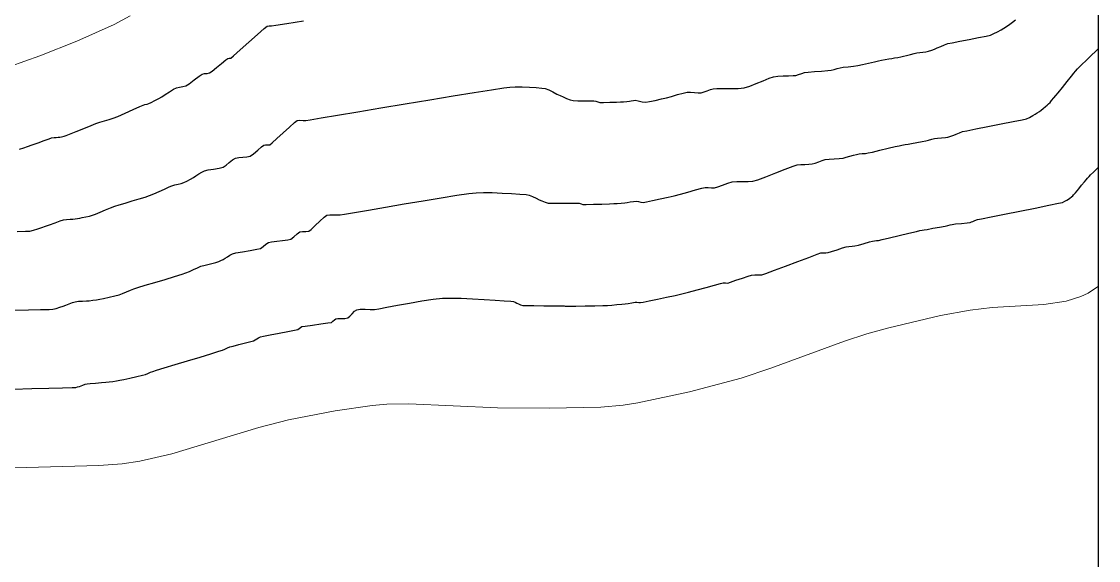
# Model space of a CAD drawing. Extents: x 27 to 849, y 0 to 853.
# Drawn here: x 757.8 to 848.9, y 527.4 to 573 of the extents above; entities that cross this region are included whole.
import ezdxf

# ---------------------------------------------------------------- set-up
doc = ezdxf.new("R2010")
doc.units = 0
doc.header["$LTSCALE"] = 2
for name, color, linetype in [('ARQ - PORTAS E ESQUADRIAS 1-50', 2, 'Continuous'), ('Curva 1 m', 5, 'Continuous'), ('Curva Mestra', 1, 'Continuous')]:
    doc.layers.add(name, color=color, linetype=linetype)

msp = doc.modelspace()

# ---------------------------------------------------------------- linework, layer by layer
at = {"extrusion": (-0.049704, 0.050571, 0.997483), "elevation": -45.882}
msp.add_lwpolyline([(-371.684, 250.552), (-374.359, -58.63), (-849.748, -54.517), (-847.073, 254.665)], close=True, dxfattribs=at)
at = {"layer": 'ARQ - PORTAS E ESQUADRIAS 1-50', "elevation": 45}
msp.add_lwpolyline([(848.941, 852.522), (26.505, 852.522), (26.505, 7.377), (848.941, 7.377)], close=True, dxfattribs=at)
at = {"layer": 'Curva 1 m', "linetype": 'Continuous', "lineweight": -3}
for points, elevation in [([(757.406, 555.237), (758.116, 555.251), (758.483, 555.272), (758.789, 555.344), (759.141, 555.453), (759.492, 555.573), (759.792, 555.677), (760.148, 555.805), (760.608, 555.976), (761.042, 556.134), (761.319, 556.222), (761.579, 556.252), (761.879, 556.267), (762.11, 556.28), (762.301, 556.304), (762.518, 556.335), (762.709, 556.366), (762.905, 556.405), (763.203, 556.469), (763.525, 556.543), (763.791, 556.615), (764.045, 556.711), (764.426, 556.869), (764.867, 557.056), (765.303, 557.236), (765.666, 557.375), (766.024, 557.491), (766.54, 557.645), (767.134, 557.818), (767.729, 557.993), (768.247, 558.151), (768.61, 558.271), (768.98, 558.423), (769.425, 558.623), (769.875, 558.83), (770.258, 559.005), (770.505, 559.109), (770.739, 559.176), (771.017, 559.241), (771.29, 559.306), (771.507, 559.372), (771.776, 559.498), (772.074, 559.661), (772.333, 559.809), (772.53, 559.936), (772.774, 560.102), (773.027, 560.264), (773.251, 560.379), (773.566, 560.452), (774.025, 560.521), (774.493, 560.595), (774.832, 560.684), (775.083, 560.84), (775.357, 561.065), (775.63, 561.287), (775.878, 561.438), (776.159, 561.499), (776.505, 561.525), (776.849, 561.552), (777.128, 561.617), (777.417, 561.809), (777.771, 562.109), (778.091, 562.394), (778.28, 562.54), (778.436, 562.561), (778.624, 562.558), (778.78, 562.58), (778.979, 562.744), (779.393, 563.117), (779.916, 563.595), (780.443, 564.075), (780.871, 564.452), (781.095, 564.624), (781.323, 564.653), (781.601, 564.64), (781.845, 564.636), (782.211, 564.695), (783.137, 564.849), (784.513, 565.079), (786.23, 565.367), (788.178, 565.694), (790.248, 566.04), (792.33, 566.387), (794.316, 566.715), (796.094, 567.006), (797.557, 567.241), (798.595, 567.401), (799.097, 567.466), (799.571, 567.478), (800.149, 567.471), (800.762, 567.449), (801.339, 567.416), (801.807, 567.375), (802.097, 567.332), (802.402, 567.219), (802.75, 567.048), (803.087, 566.87), (803.359, 566.737), (803.615, 566.626), (803.915, 566.499), (804.218, 566.385), (804.483, 566.312), (804.868, 566.288), (805.423, 566.291), (805.946, 566.301), (806.233, 566.299), (806.392, 566.259), (806.572, 566.2), (806.732, 566.162), (807.034, 566.16), (807.583, 566.172), (808.143, 566.19), (808.482, 566.204), (808.736, 566.222), (809.023, 566.248), (809.232, 566.27), (809.391, 566.296), (809.573, 566.329), (809.732, 566.343), (809.971, 566.301), (810.321, 566.225), (810.63, 566.187), (810.939, 566.232), (811.421, 566.335), (811.945, 566.457), (812.38, 566.562), (812.806, 566.676), (813.313, 566.822), (813.791, 566.954), (814.13, 567.026), (814.408, 567.028), (814.738, 567.003), (815.06, 566.978), (815.317, 566.984), (815.55, 567.046), (815.817, 567.147), (816.084, 567.25), (816.317, 567.317), (816.63, 567.333), (817.164, 567.333), (817.804, 567.333), (818.436, 567.353), (818.943, 567.409), (819.417, 567.546), (819.976, 567.762), (820.549, 568.001), (821.062, 568.21), (821.443, 568.332), (821.804, 568.38), (822.253, 568.407), (822.709, 568.422), (823.091, 568.434), (823.318, 568.451), (823.558, 568.522), (823.828, 568.621), (824.068, 568.693), (824.361, 568.727), (824.89, 568.772), (825.497, 568.821), (826.026, 568.865), (826.318, 568.896), (826.558, 568.957), (826.828, 569.04), (827.068, 569.103), (827.332, 569.138), (827.746, 569.181), (828.195, 569.229), (828.568, 569.281), (828.966, 569.366), (829.48, 569.49), (829.974, 569.613), (830.318, 569.693), (830.582, 569.743), (830.892, 569.797), (831.197, 569.848), (831.443, 569.89), (831.674, 569.931), (831.944, 569.979), (832.213, 570.028), (832.443, 570.075), (832.703, 570.138), (833.031, 570.224), (833.346, 570.306), (833.568, 570.357), (833.807, 570.386), (834.08, 570.41), (834.318, 570.443), (834.555, 570.508), (834.829, 570.6), (835.068, 570.686), (835.284, 570.774), (835.589, 570.905), (835.915, 571.039), (836.193, 571.139), (836.545, 571.217), (837.193, 571.344), (837.99, 571.495), (838.787, 571.648), (839.437, 571.78), (839.792, 571.866), (840.072, 571.987), (840.395, 572.154), (840.698, 572.323), (840.917, 572.45), (841.161, 572.603), (841.433, 572.786), (841.667, 572.954), (841.924, 573.16)], 33), ([(757.606, 562.2), (757.97, 562.326), (758.283, 562.434), (758.662, 562.566), (759.17, 562.75), (759.691, 562.939), (760.112, 563.091), (760.318, 563.16), (760.527, 563.18), (760.714, 563.189), (760.864, 563.209), (761.013, 563.232), (761.154, 563.261), (761.367, 563.308), (761.554, 563.357), (761.831, 563.466), (762.384, 563.693), (763.048, 563.967), (763.659, 564.216), (764.054, 564.37), (764.393, 564.477), (764.791, 564.592), (765.189, 564.707), (765.526, 564.818), (765.924, 564.984), (766.544, 565.259), (767.219, 565.563), (767.778, 565.815), (768.054, 565.935), (768.213, 565.978), (768.397, 566.02), (768.555, 566.067), (768.74, 566.155), (769.045, 566.314), (769.38, 566.495), (769.656, 566.649), (769.941, 566.826), (770.302, 567.062), (770.646, 567.281), (770.88, 567.41), (771.129, 567.465), (771.424, 567.502), (771.671, 567.562), (771.948, 567.745), (772.383, 568.072), (772.81, 568.396), (773.064, 568.567), (773.261, 568.603), (773.495, 568.618), (773.689, 568.656), (773.902, 568.808), (774.281, 569.113), (774.708, 569.465), (775.062, 569.759), (775.225, 569.887), (775.35, 569.897), (775.475, 569.907), (775.713, 570.113), (776.276, 570.615), (777.003, 571.264), (777.733, 571.915), (778.307, 572.42), (778.563, 572.632), (778.746, 572.645), (778.938, 572.638), (779.286, 572.695), (780.222, 572.849), (781.65, 573.085)], 34), ([(757.166, 548.567), (758.364, 548.592), (759.383, 548.615), (760.108, 548.635), (760.428, 548.65), (760.709, 548.72), (761.025, 548.825), (761.301, 548.92), (761.518, 549.001), (761.792, 549.109), (762.075, 549.213), (762.319, 549.283), (762.588, 549.318), (762.927, 549.339), (763.258, 549.355), (763.505, 549.371), (763.792, 549.406), (764.119, 549.453), (764.404, 549.501), (764.71, 549.563), (765.176, 549.664), (765.663, 549.776), (766.027, 549.874), (766.319, 549.982), (766.653, 550.123), (766.987, 550.266), (767.277, 550.381), (767.61, 550.486), (768.24, 550.677), (769.049, 550.919), (769.917, 551.18), (770.726, 551.423), (771.358, 551.616), (771.693, 551.724), (771.987, 551.849), (772.324, 552.006), (772.662, 552.163), (772.957, 552.283), (773.316, 552.388), (773.781, 552.504), (774.209, 552.608), (774.46, 552.678), (774.639, 552.762), (774.838, 552.87), (775.01, 552.969), (775.194, 553.089), (775.417, 553.238), (775.622, 553.349), (775.917, 553.415), (776.474, 553.514), (777.121, 553.627), (777.686, 553.731), (777.994, 553.806), (778.22, 553.957), (778.464, 554.161), (778.691, 554.308), (778.943, 554.359), (779.373, 554.41), (779.865, 554.463), (780.302, 554.519), (780.566, 554.578), (780.829, 554.766), (781.107, 555.025), (781.334, 555.193), (781.569, 555.223), (781.851, 555.22), (782.084, 555.253), (782.287, 555.413), (782.628, 555.735), (783.022, 556.113), (783.383, 556.442), (783.628, 556.615), (783.872, 556.657), (784.177, 556.653), (784.488, 556.634), (784.753, 556.634), (785.115, 556.691), (785.949, 556.833), (787.143, 557.04), (788.587, 557.289), (790.168, 557.561), (791.777, 557.833), (793.301, 558.087), (794.629, 558.3), (795.651, 558.451), (796.254, 558.52), (796.866, 558.534), (797.626, 558.521), (798.451, 558.489), (799.259, 558.445), (799.967, 558.397), (800.493, 558.352), (800.754, 558.319), (801.033, 558.209), (801.342, 558.049), (801.595, 557.923), (801.831, 557.821), (802.102, 557.711), (802.345, 557.639), (802.688, 557.624), (803.332, 557.619), (804.066, 557.621), (804.682, 557.623), (804.97, 557.62), (805.136, 557.574), (805.302, 557.528), (805.581, 557.529), (806.179, 557.541), (806.9, 557.559), (807.548, 557.578), (807.927, 557.592), (808.202, 557.611), (808.527, 557.639), (808.834, 557.668), (809.052, 557.691), (809.3, 557.73), (809.581, 557.779), (809.802, 557.801), (809.993, 557.772), (810.211, 557.722), (810.401, 557.697), (810.669, 557.74), (811.194, 557.848), (811.848, 557.99), (812.501, 558.137), (813.026, 558.259), (813.546, 558.393), (814.191, 558.569), (814.838, 558.748), (815.365, 558.89), (815.651, 558.955), (815.903, 558.951), (816.192, 558.926), (816.442, 558.927), (816.706, 559.007), (817.115, 559.161), (817.564, 559.322), (817.942, 559.428), (818.325, 559.456), (818.802, 559.452), (819.286, 559.452), (819.693, 559.489), (820.105, 559.617), (820.794, 559.872), (821.616, 560.189), (822.428, 560.504), (823.084, 560.753), (823.443, 560.874), (823.731, 560.907), (824.074, 560.917), (824.413, 560.926), (824.693, 560.953), (824.955, 561.025), (825.256, 561.133), (825.556, 561.241), (825.818, 561.316), (826.139, 561.355), (826.569, 561.386), (826.998, 561.415), (827.318, 561.451), (827.585, 561.516), (827.896, 561.608), (828.199, 561.7), (828.443, 561.762), (828.673, 561.796), (828.942, 561.823), (829.212, 561.849), (829.443, 561.88), (829.798, 561.959), (830.424, 562.106), (831.134, 562.277), (831.744, 562.424), (832.068, 562.499), (832.306, 562.543), (832.579, 562.59), (832.818, 562.631), (833.108, 562.683), (833.567, 562.766), (834.027, 562.851), (834.318, 562.907), (834.557, 562.967), (834.828, 563.04), (835.068, 563.096), (835.31, 563.127), (835.655, 563.162), (835.988, 563.196), (836.193, 563.223), (836.354, 563.268), (836.535, 563.329), (836.693, 563.385), (836.9, 563.471), (837.186, 563.593), (837.443, 563.688), (837.796, 563.764), (838.566, 563.918), (839.588, 564.119), (840.693, 564.337), (841.715, 564.54), (842.487, 564.697), (842.842, 564.777), (843.099, 564.893), (843.383, 565.046), (843.592, 565.167), (843.754, 565.269), (843.936, 565.391), (844.092, 565.503), (844.263, 565.64), (844.46, 565.807), (844.592, 565.922), (844.718, 566.044), (844.842, 566.169), (844.971, 566.313), (845.169, 566.538), (845.342, 566.74), (845.535, 566.982), (845.889, 567.43), (846.296, 567.947), (846.649, 568.394), (846.842, 568.633), (846.997, 568.808), (847.179, 569.004), (847.342, 569.173), (847.54, 569.37), (847.902, 569.723), (848.325, 570.135), (848.706, 570.505), (848.941, 570.734)], 32), ([(757.093, 541.888), (758.643, 541.927), (760.067, 541.963), (761.244, 541.994), (762.053, 542.016), (762.374, 542.028), (762.514, 542.064), (762.672, 542.116), (762.81, 542.164), (762.963, 542.221), (763.151, 542.293), (763.319, 542.345), (763.58, 542.371), (764.042, 542.401), (764.539, 542.433), (764.901, 542.462), (765.179, 542.495), (765.502, 542.539), (765.823, 542.588), (766.099, 542.635), (766.429, 542.704), (766.949, 542.82), (767.519, 542.951), (768.003, 543.066), (768.263, 543.133), (768.464, 543.209), (768.689, 543.306), (768.888, 543.386), (769.183, 543.478), (769.855, 543.682), (770.78, 543.962), (771.831, 544.28), (772.882, 544.599), (773.807, 544.879), (774.481, 545.085), (774.776, 545.178), (774.978, 545.265), (775.206, 545.372), (775.408, 545.457), (775.676, 545.533), (776.168, 545.661), (776.726, 545.804), (777.193, 545.924), (777.412, 545.984), (777.551, 546.052), (777.687, 546.129), (777.832, 546.226), (777.993, 546.319), (778.251, 546.373), (778.83, 546.483), (779.569, 546.62), (780.31, 546.758), (780.892, 546.87), (781.156, 546.928), (781.269, 547.004), (781.391, 547.105), (781.505, 547.179), (781.793, 547.228), (782.396, 547.309), (783.104, 547.402), (783.71, 547.486), (784.005, 547.538), (784.13, 547.63), (784.263, 547.757), (784.388, 547.846), (784.561, 547.864), (784.845, 547.866), (785.15, 547.878), (785.388, 547.926), (785.574, 548.061), (785.772, 548.268), (785.971, 548.475), (786.16, 548.607), (786.44, 548.645), (786.851, 548.641), (787.292, 548.626), (787.66, 548.631), (788.023, 548.69), (788.704, 548.818), (789.605, 548.989), (790.625, 549.176), (791.666, 549.354), (792.628, 549.496), (793.411, 549.575), (794.107, 549.59), (794.982, 549.575), (795.956, 549.537), (796.945, 549.485), (797.867, 549.428), (798.641, 549.373), (799.183, 549.33), (799.411, 549.306), (799.551, 549.251), (799.705, 549.171), (799.832, 549.108), (800.017, 549.029), (800.206, 548.966), (800.5, 548.958), (801.154, 548.952), (801.986, 548.948), (802.811, 548.945), (803.446, 548.943), (803.706, 548.941), (803.789, 548.918), (803.873, 548.895), (804.112, 548.899), (804.701, 548.911), (805.481, 548.928), (806.292, 548.947), (806.976, 548.965), (807.373, 548.979), (807.738, 549.005), (808.172, 549.042), (808.582, 549.081), (808.873, 549.112), (809.131, 549.148), (809.445, 549.197), (809.723, 549.24), (809.873, 549.258), (810.022, 549.231), (810.172, 549.206), (810.392, 549.247), (810.906, 549.352), (811.602, 549.499), (812.369, 549.664), (813.096, 549.824), (813.672, 549.957), (814.246, 550.102), (814.968, 550.293), (815.731, 550.499), (816.425, 550.688), (816.941, 550.827), (817.172, 550.884), (817.37, 550.876), (817.568, 550.87), (817.793, 550.941), (818.25, 551.1), (818.795, 551.289), (819.282, 551.454), (819.568, 551.538), (819.845, 551.554), (820.166, 551.55), (820.443, 551.568), (820.783, 551.683), (821.505, 551.948), (822.455, 552.303), (823.478, 552.688), (824.421, 553.042), (825.127, 553.304), (825.443, 553.415), (825.641, 553.434), (825.869, 553.438), (826.068, 553.455), (826.343, 553.538), (826.806, 553.693), (827.274, 553.85), (827.568, 553.938), (827.805, 553.965), (828.079, 553.981), (828.318, 554.006), (828.617, 554.082), (829.092, 554.217), (829.556, 554.35), (829.818, 554.421), (829.977, 554.442), (830.159, 554.46), (830.318, 554.48), (830.616, 554.548), (831.262, 554.7), (832.08, 554.894), (832.896, 555.087), (833.533, 555.239), (833.818, 555.305), (834.005, 555.339), (834.193, 555.371), (834.43, 555.414), (834.911, 555.502), (835.474, 555.606), (835.956, 555.695), (836.193, 555.74), (836.38, 555.788), (836.568, 555.834), (836.837, 555.867), (837.336, 555.922), (837.825, 555.975), (838.068, 556.004), (838.194, 556.042), (838.318, 556.085), (838.486, 556.156), (838.693, 556.236), (839.027, 556.306), (839.846, 556.471), (840.988, 556.7), (842.291, 556.96), (843.594, 557.221), (844.736, 557.451), (845.556, 557.617), (845.891, 557.689), (846.095, 557.787), (846.266, 557.884), (846.393, 557.965), (846.516, 558.052), (846.656, 558.167), (846.766, 558.262), (846.829, 558.323), (846.891, 558.385), (846.998, 558.505), (847.141, 558.67), (847.277, 558.84), (847.516, 559.145), (847.756, 559.449), (847.891, 559.617), (848.014, 559.754), (848.141, 559.887), (848.28, 560.024), (848.527, 560.265), (848.78, 560.511), (848.941, 560.667)], 31)]:
    msp.add_lwpolyline(points, dxfattribs=dict(at, elevation=elevation))
at = {"layer": 'Curva Mestra', "lineweight": 0}
for points, elevation in [([(756.774, 569.191), (759.318, 570.098), (762.443, 571.364), (765.603, 572.761), (766.979, 573.489)], 35), ([(750.985, 535.038), (764.319, 535.407), (766.297, 535.553), (767.794, 535.769), (770.499, 536.391), (777.86, 538.631), (780.364, 539.289), (784.318, 540.05), (787.443, 540.499), (788.693, 540.598), (790.568, 540.629), (798.068, 540.294), (802.443, 540.262), (806.818, 540.367), (808.693, 540.533), (809.943, 540.716), (814.318, 541.654), (818.693, 542.813), (821.193, 543.648), (827.443, 545.956), (829.318, 546.561), (831.193, 547.079), (835.568, 548.111), (838.068, 548.572), (839.943, 548.785), (844.318, 549.051), (846.193, 549.32), (847.443, 549.719), (848.068, 550.016), (848.941, 550.601)], 30)]:
    msp.add_lwpolyline(points, dxfattribs=dict(at, elevation=elevation)).dxf.unprotected_set("ltscale", 0)

doc.saveas('drawing.dxf')
